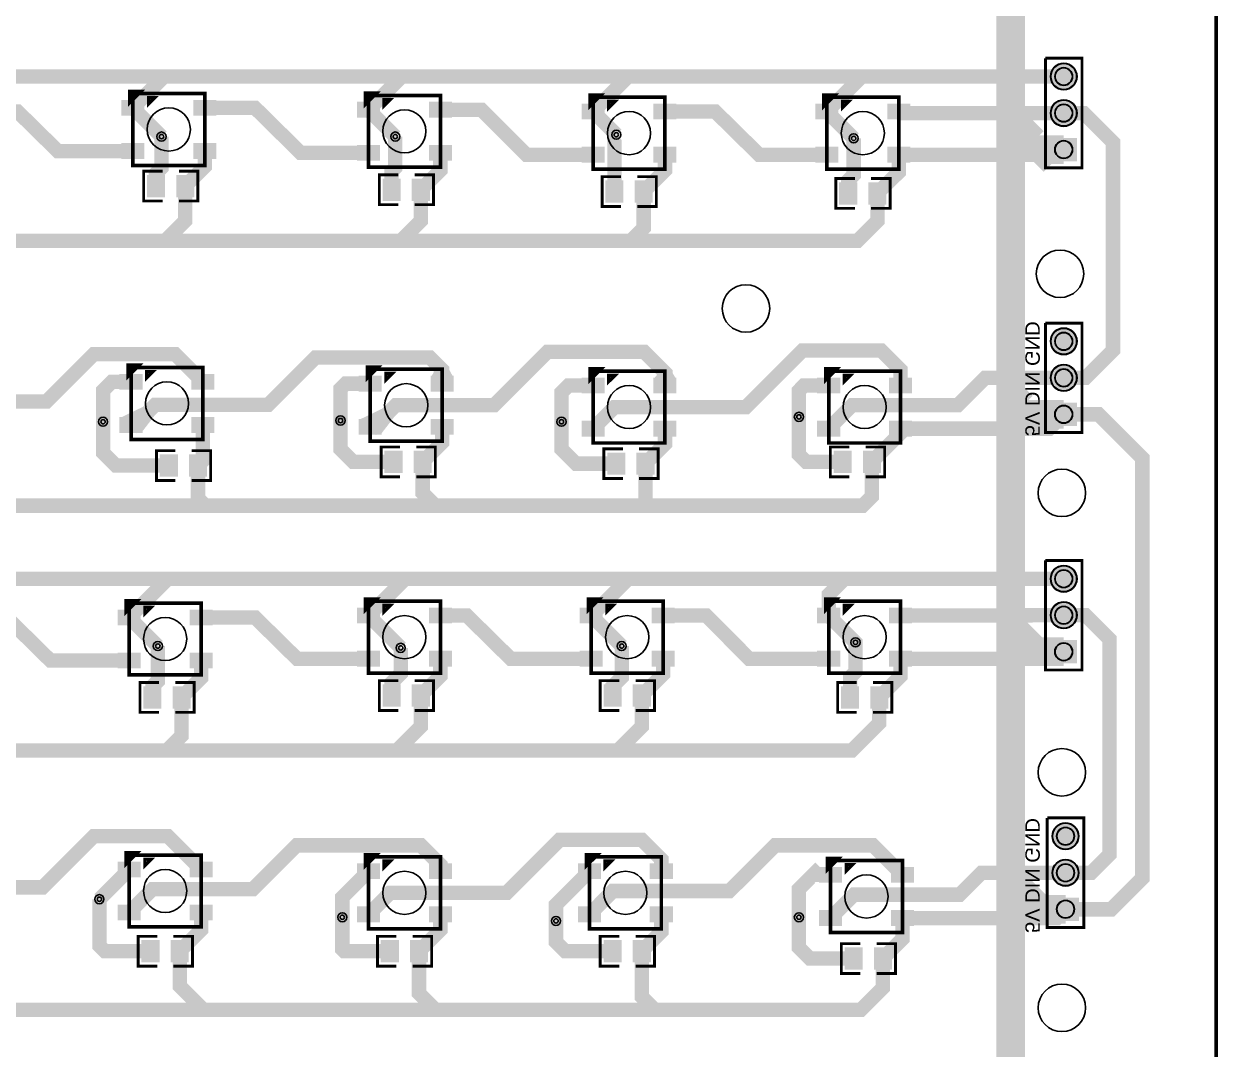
# Model space of a CAD drawing. Extents: x -5 to 8273, y -8273 to 5.
# Drawn here: x 5003 to 8273, y -6283 to -3476 of the extents above; entities that cross this region are included whole.
import ezdxf

# ---------------------------------------------------------------- set-up
doc = ezdxf.new("R2010")
doc.units = 9
for name, color, linetype, true_color in [('BoardOutLine', 7, 'Continuous', 0xff00ff), ('BottomLayer', 7, 'Continuous', 0x0000ff), ('BottomSilkLayer', 7, 'Continuous', 0x66cc33), ('BottomSolderMaskLayer', 7, 'Continuous', 0xaa00ff), ('Hole', 7, 'Continuous', 0x222222), ('Multi-Layer', 7, 'Continuous', 0xc0c0c0), ('TopLayer', 7, 'Continuous', 0xff0000), ('TopPasteMaskLayer', 7, 'Continuous', 0x808080), ('TopSilkLayer', 7, 'Continuous', 0xffcc00), ('TopSolderMaskLayer', 7, 'Continuous', 0x800080)]:
    doc.layers.add(name, color=color, linetype=linetype, true_color=true_color)
doc.styles.get("Standard").update_dxf_attribs({"font": 'arial.ttf'})

msp = doc.modelspace()

# ---------------------------------------------------------------- hatches: boundary and pattern name
at = {"layer": 'BottomSolderMaskLayer'}
for points in [[(7813.6, -3620, 1), (7886.4, -3620, 1)], [(7813.6, -3720, 1), (7886.4, -3720, 1)], [(7813.4, -3851.9), (7813.4, -3788.1), (7886.6, -3788.1), (7886.6, -3851.9)], [(7813.6, -4345, 1), (7886.4, -4345, 1)], [(7813.6, -4445, 1), (7886.4, -4445, 1)], [(7813.4, -4576.9), (7813.4, -4513.1), (7886.6, -4513.1), (7886.6, -4576.9)], [(7813.6, -4995, 1), (7886.4, -4995, 1)], [(7813.6, -5095, 1), (7886.4, -5095, 1)], [(7813.4, -5226.9), (7813.4, -5163.1), (7886.6, -5163.1), (7886.6, -5226.9)], [(7818.6, -5700, 1), (7891.4, -5700, 1)], [(7818.6, -5800, 1), (7891.4, -5800, 1)], [(7818.4, -5931.9), (7818.4, -5868.1), (7891.6, -5868.1), (7891.6, -5931.9)]]:
    msp.add_hatch(color=256, dxfattribs=at).paths.add_polyline_path(points)
at = {"layer": 'Multi-Layer'}
for points in [[(7814.6, -3620, 1), (7885.4, -3620, 1)], [(7814.6, -3720, 1), (7885.4, -3720, 1)], [(7814.6, -3851), (7814.6, -3789), (7885.4, -3789), (7885.4, -3851)], [(7814.6, -4345, 1), (7885.4, -4345, 1)], [(7814.6, -4445, 1), (7885.4, -4445, 1)], [(7814.6, -4576), (7814.6, -4514), (7885.4, -4514), (7885.4, -4576)], [(7814.6, -4995, 1), (7885.4, -4995, 1)], [(7814.6, -5095, 1), (7885.4, -5095, 1)], [(7814.6, -5226), (7814.6, -5164), (7885.4, -5164), (7885.4, -5226)], [(7819.6, -5700, 1), (7890.4, -5700, 1)], [(7819.6, -5800, 1), (7890.4, -5800, 1)], [(7819.6, -5931), (7819.6, -5869), (7890.4, -5869), (7890.4, -5931)]]:
    msp.add_hatch(color=256, dxfattribs=at).paths.add_polyline_path(points)
at = {"layer": 'TopLayer'}
for points in [[(5331.1, -3725.6), (5272, -3725.6), (5272, -3686.3), (5331.1, -3686.3)], [(5527.9, -3725.6), (5468.9, -3725.6), (5468.9, -3686.3), (5527.9, -3686.3)], [(5976.1, -3730.6), (5917, -3730.6), (5917, -3691.3), (5976.1, -3691.3)], [(6172.9, -3730.6), (6113.9, -3730.6), (6113.9, -3691.3), (6172.9, -3691.3)], [(6591.1, -3735.6), (6532, -3735.6), (6532, -3696.3), (6591.1, -3696.3)], [(6787.9, -3735.6), (6728.9, -3735.6), (6728.9, -3696.3), (6787.9, -3696.3)], [(7231.1, -3735.6), (7172, -3735.6), (7172, -3696.3), (7231.1, -3696.3)], [(7427.9, -3735.6), (7368.9, -3735.6), (7368.9, -3696.3), (7427.9, -3696.3)], [(5331.1, -3843.7), (5272, -3843.7), (5272, -3804.4), (5331.1, -3804.4)], [(5527.9, -3843.7), (5468.9, -3843.7), (5468.9, -3804.4), (5527.9, -3804.4)], [(5976.1, -3848.7), (5917, -3848.7), (5917, -3809.4), (5976.1, -3809.4)], [(6172.9, -3848.7), (6113.9, -3848.7), (6113.9, -3809.4), (6172.9, -3809.4)], [(6591.1, -3853.7), (6532, -3853.7), (6532, -3814.4), (6591.1, -3814.4)], [(6787.9, -3853.7), (6728.9, -3853.7), (6728.9, -3814.4), (6787.9, -3814.4)], [(7231.1, -3853.7), (7172, -3853.7), (7172, -3814.4), (7231.1, -3814.4)], [(7427.9, -3853.7), (7368.9, -3853.7), (7368.9, -3814.4), (7427.9, -3814.4)], [(5387.8, -3948.5), (5342.2, -3948.5), (5342.2, -3891.5), (5387.8, -3891.5)], [(5467.8, -3948.5), (5422.2, -3948.5), (5422.2, -3891.5), (5467.8, -3891.5)], [(6032.8, -3958.5), (5987.2, -3958.5), (5987.2, -3901.5), (6032.8, -3901.5)], [(6112.8, -3958.5), (6067.2, -3958.5), (6067.2, -3901.5), (6112.8, -3901.5)], [(6642.8, -3963.5), (6597.2, -3963.5), (6597.2, -3906.5), (6642.8, -3906.5)], [(6722.8, -3963.5), (6677.2, -3963.5), (6677.2, -3906.5), (6722.8, -3906.5)], [(7282.8, -3968.5), (7237.2, -3968.5), (7237.2, -3911.5), (7282.8, -3911.5)], [(7362.8, -3968.5), (7317.2, -3968.5), (7317.2, -3911.5), (7362.8, -3911.5)], [(5326.1, -4475.6), (5267, -4475.6), (5267, -4436.3), (5326.1, -4436.3)], [(5522.9, -4475.6), (5463.9, -4475.6), (5463.9, -4436.3), (5522.9, -4436.3)], [(5981.1, -4480.6), (5922, -4480.6), (5922, -4441.3), (5981.1, -4441.3)], [(6118.9, -4441.3), (6177.9, -4441.3), (6168.1, -4423.4), (6128.7, -4423.4)], [(6177.9, -4480.6), (6118.9, -4480.6), (6118.9, -4441.3), (6177.9, -4441.3)], [(6591.1, -4485.6), (6532, -4485.6), (6532, -4446.3), (6591.1, -4446.3)], [(6728.9, -4446.3), (6787.9, -4446.3), (6779.7, -4432.5), (6740.3, -4432.5)], [(6787.9, -4485.6), (6728.9, -4485.6), (6728.9, -4446.3), (6787.9, -4446.3)], [(7236.1, -4485.6), (7177, -4485.6), (7177, -4446.3), (7236.1, -4446.3)], [(7432.9, -4485.6), (7373.9, -4485.6), (7373.9, -4446.3), (7432.9, -4446.3)], [(5267, -4554.4), (5326.1, -4593.7), (5362.3, -4546.8), (5328.8, -4524.6)], [(5922, -4559.4), (5981.1, -4598.7), (6017.3, -4551.8), (5983.8, -4529.6)], [(5326.1, -4593.7), (5267, -4593.7), (5267, -4554.4), (5326.1, -4554.4)], [(5522.9, -4593.7), (5463.9, -4593.7), (5463.9, -4554.4), (5522.9, -4554.4)], [(5981.1, -4598.7), (5922, -4598.7), (5922, -4559.4), (5981.1, -4559.4)], [(6177.9, -4598.7), (6118.9, -4598.7), (6118.9, -4559.4), (6177.9, -4559.4)], [(6591.1, -4603.7), (6532, -4603.7), (6532, -4564.4), (6591.1, -4564.4)], [(6787.9, -4603.7), (6728.9, -4603.7), (6728.9, -4564.4), (6787.9, -4564.4)], [(7236.1, -4603.7), (7177, -4603.7), (7177, -4564.4), (7236.1, -4564.4)], [(7432.9, -4603.7), (7373.9, -4603.7), (7373.9, -4564.4), (7432.9, -4564.4)], [(5422.8, -4713.5), (5377.2, -4713.5), (5377.2, -4656.5), (5422.8, -4656.5)], [(5502.8, -4713.5), (5457.2, -4713.5), (5457.2, -4656.5), (5502.8, -4656.5)], [(6037.8, -4703.5), (5992.2, -4703.5), (5992.2, -4646.5), (6037.8, -4646.5)], [(6117.8, -4703.5), (6072.2, -4703.5), (6072.2, -4646.5), (6117.8, -4646.5)], [(6647.8, -4708.5), (6602.2, -4708.5), (6602.2, -4651.5), (6647.8, -4651.5)], [(6727.8, -4708.5), (6682.2, -4708.5), (6682.2, -4651.5), (6727.8, -4651.5)], [(7267.8, -4703.5), (7222.2, -4703.5), (7222.2, -4646.5), (7267.8, -4646.5)], [(7347.8, -4703.5), (7302.2, -4703.5), (7302.2, -4646.5), (7347.8, -4646.5)], [(5321.1, -5120.6), (5262, -5120.6), (5262, -5081.3), (5321.1, -5081.3)], [(5517.9, -5120.6), (5458.9, -5120.6), (5458.9, -5081.3), (5517.9, -5081.3)], [(5976.1, -5115.6), (5917, -5115.6), (5917, -5076.3), (5976.1, -5076.3)], [(6172.9, -5115.6), (6113.9, -5115.6), (6113.9, -5076.3), (6172.9, -5076.3)], [(6586.1, -5115.6), (6527, -5115.6), (6527, -5076.3), (6586.1, -5076.3)], [(6782.9, -5115.6), (6723.9, -5115.6), (6723.9, -5076.3), (6782.9, -5076.3)], [(7236.1, -5115.6), (7177, -5115.6), (7177, -5076.3), (7236.1, -5076.3)], [(7432.9, -5115.6), (7373.9, -5115.6), (7373.9, -5076.3), (7432.9, -5076.3)], [(5976.1, -5233.7), (5917, -5233.7), (5917, -5194.4), (5976.1, -5194.4)], [(6172.9, -5233.7), (6113.9, -5233.7), (6113.9, -5194.4), (6172.9, -5194.4)], [(6586.1, -5233.7), (6527, -5233.7), (6527, -5194.4), (6586.1, -5194.4)], [(6782.9, -5233.7), (6723.9, -5233.7), (6723.9, -5194.4), (6782.9, -5194.4)], [(7236.1, -5233.7), (7177, -5233.7), (7177, -5194.4), (7236.1, -5194.4)], [(7432.9, -5233.7), (7373.9, -5233.7), (7373.9, -5194.4), (7432.9, -5194.4)], [(5321.1, -5238.7), (5262, -5238.7), (5262, -5199.4), (5321.1, -5199.4)], [(5517.9, -5238.7), (5458.9, -5238.7), (5458.9, -5199.4), (5517.9, -5199.4)], [(5377.8, -5348.5), (5332.2, -5348.5), (5332.2, -5291.5), (5377.8, -5291.5)], [(5457.8, -5348.5), (5412.2, -5348.5), (5412.2, -5291.5), (5457.8, -5291.5)], [(6032.8, -5343.5), (5987.2, -5343.5), (5987.2, -5286.5), (6032.8, -5286.5)], [(6112.8, -5343.5), (6067.2, -5343.5), (6067.2, -5286.5), (6112.8, -5286.5)], [(6637.8, -5343.5), (6592.2, -5343.5), (6592.2, -5286.5), (6637.8, -5286.5)], [(6717.8, -5343.5), (6672.2, -5343.5), (6672.2, -5286.5), (6717.8, -5286.5)], [(7287.8, -5348.5), (7242.2, -5348.5), (7242.2, -5291.5), (7287.8, -5291.5)], [(7367.8, -5348.5), (7322.2, -5348.5), (7322.2, -5291.5), (7367.8, -5291.5)], [(5321.1, -5810.6), (5262, -5810.6), (5262, -5771.3), (5321.1, -5771.3)], [(5517.9, -5810.6), (5458.9, -5810.6), (5458.9, -5771.3), (5517.9, -5771.3)], [(5976.1, -5815.6), (5917, -5815.6), (5917, -5776.3), (5976.1, -5776.3)], [(6172.9, -5815.6), (6113.9, -5815.6), (6113.9, -5776.3), (6172.9, -5776.3)], [(6581.1, -5815.6), (6522, -5815.6), (6522, -5776.3), (6581.1, -5776.3)], [(6777.9, -5815.6), (6718.9, -5815.6), (6718.9, -5776.3), (6777.9, -5776.3)], [(7241.1, -5825.6), (7182, -5825.6), (7182, -5786.3), (7241.1, -5786.3)], [(7437.9, -5825.6), (7378.9, -5825.6), (7378.9, -5786.3), (7437.9, -5786.3)], [(5321.1, -5928.7), (5262, -5928.7), (5262, -5889.4), (5321.1, -5889.4)], [(5517.9, -5928.7), (5458.9, -5928.7), (5458.9, -5889.4), (5517.9, -5889.4)], [(5976.1, -5933.7), (5917, -5933.7), (5917, -5894.4), (5976.1, -5894.4)], [(6172.9, -5933.7), (6113.9, -5933.7), (6113.9, -5894.4), (6172.9, -5894.4)], [(6581.1, -5933.7), (6522, -5933.7), (6522, -5894.4), (6581.1, -5894.4)], [(6777.9, -5933.7), (6718.9, -5933.7), (6718.9, -5894.4), (6777.9, -5894.4)], [(7241.1, -5943.7), (7182, -5943.7), (7182, -5904.4), (7241.1, -5904.4)], [(7437.9, -5943.7), (7378.9, -5943.7), (7378.9, -5904.4), (7437.9, -5904.4)], [(5372.8, -6043.5), (5327.2, -6043.5), (5327.2, -5986.5), (5372.8, -5986.5)], [(5452.8, -6043.5), (5407.2, -6043.5), (5407.2, -5986.5), (5452.8, -5986.5)], [(6027.8, -6043.5), (5982.2, -6043.5), (5982.2, -5986.5), (6027.8, -5986.5)], [(6107.8, -6043.5), (6062.2, -6043.5), (6062.2, -5986.5), (6107.8, -5986.5)], [(6637.8, -6043.5), (6592.2, -6043.5), (6592.2, -5986.5), (6637.8, -5986.5)], [(6717.8, -6043.5), (6672.2, -6043.5), (6672.2, -5986.5), (6717.8, -5986.5)], [(7297.8, -6063.5), (7252.2, -6063.5), (7252.2, -6006.5), (7297.8, -6006.5)], [(7377.8, -6063.5), (7332.2, -6063.5), (7332.2, -6006.5), (7377.8, -6006.5)]]:
    msp.add_hatch(color=256, dxfattribs=at).paths.add_polyline_path(points)
at = {"layer": 'TopPasteMaskLayer'}
for points in [[(5331.1, -3725.6), (5272, -3725.6), (5272, -3686.3), (5331.1, -3686.3)], [(5527.9, -3725.6), (5468.9, -3725.6), (5468.9, -3686.3), (5527.9, -3686.3)], [(5976.1, -3730.6), (5917, -3730.6), (5917, -3691.3), (5976.1, -3691.3)], [(6172.9, -3730.6), (6113.9, -3730.6), (6113.9, -3691.3), (6172.9, -3691.3)], [(6591.1, -3735.6), (6532, -3735.6), (6532, -3696.3), (6591.1, -3696.3)], [(6787.9, -3735.6), (6728.9, -3735.6), (6728.9, -3696.3), (6787.9, -3696.3)], [(7231.1, -3735.6), (7172, -3735.6), (7172, -3696.3), (7231.1, -3696.3)], [(7427.9, -3735.6), (7368.9, -3735.6), (7368.9, -3696.3), (7427.9, -3696.3)], [(5331.1, -3843.7), (5272, -3843.7), (5272, -3804.4), (5331.1, -3804.4)], [(5527.9, -3843.7), (5468.9, -3843.7), (5468.9, -3804.4), (5527.9, -3804.4)], [(5976.1, -3848.7), (5917, -3848.7), (5917, -3809.4), (5976.1, -3809.4)], [(6172.9, -3848.7), (6113.9, -3848.7), (6113.9, -3809.4), (6172.9, -3809.4)], [(6591.1, -3853.7), (6532, -3853.7), (6532, -3814.4), (6591.1, -3814.4)], [(6787.9, -3853.7), (6728.9, -3853.7), (6728.9, -3814.4), (6787.9, -3814.4)], [(7231.1, -3853.7), (7172, -3853.7), (7172, -3814.4), (7231.1, -3814.4)], [(7427.9, -3853.7), (7368.9, -3853.7), (7368.9, -3814.4), (7427.9, -3814.4)], [(5387.8, -3948.5), (5342.2, -3948.5), (5342.2, -3891.5), (5387.8, -3891.5)], [(5467.8, -3948.5), (5422.2, -3948.5), (5422.2, -3891.5), (5467.8, -3891.5)], [(6032.8, -3958.5), (5987.2, -3958.5), (5987.2, -3901.5), (6032.8, -3901.5)], [(6112.8, -3958.5), (6067.2, -3958.5), (6067.2, -3901.5), (6112.8, -3901.5)], [(6642.8, -3963.5), (6597.2, -3963.5), (6597.2, -3906.5), (6642.8, -3906.5)], [(6722.8, -3963.5), (6677.2, -3963.5), (6677.2, -3906.5), (6722.8, -3906.5)], [(7282.8, -3968.5), (7237.2, -3968.5), (7237.2, -3911.5), (7282.8, -3911.5)], [(7362.8, -3968.5), (7317.2, -3968.5), (7317.2, -3911.5), (7362.8, -3911.5)], [(5326.1, -4475.6), (5267, -4475.6), (5267, -4436.3), (5326.1, -4436.3)], [(5522.9, -4475.6), (5463.9, -4475.6), (5463.9, -4436.3), (5522.9, -4436.3)], [(5981.1, -4480.6), (5922, -4480.6), (5922, -4441.3), (5981.1, -4441.3)], [(6177.9, -4480.6), (6118.9, -4480.6), (6118.9, -4441.3), (6177.9, -4441.3)], [(6591.1, -4485.6), (6532, -4485.6), (6532, -4446.3), (6591.1, -4446.3)], [(6787.9, -4485.6), (6728.9, -4485.6), (6728.9, -4446.3), (6787.9, -4446.3)], [(7236.1, -4485.6), (7177, -4485.6), (7177, -4446.3), (7236.1, -4446.3)], [(7432.9, -4485.6), (7373.9, -4485.6), (7373.9, -4446.3), (7432.9, -4446.3)], [(5326.1, -4593.7), (5267, -4593.7), (5267, -4554.4), (5326.1, -4554.4)], [(5522.9, -4593.7), (5463.9, -4593.7), (5463.9, -4554.4), (5522.9, -4554.4)], [(5981.1, -4598.7), (5922, -4598.7), (5922, -4559.4), (5981.1, -4559.4)], [(6177.9, -4598.7), (6118.9, -4598.7), (6118.9, -4559.4), (6177.9, -4559.4)], [(6591.1, -4603.7), (6532, -4603.7), (6532, -4564.4), (6591.1, -4564.4)], [(6787.9, -4603.7), (6728.9, -4603.7), (6728.9, -4564.4), (6787.9, -4564.4)], [(7236.1, -4603.7), (7177, -4603.7), (7177, -4564.4), (7236.1, -4564.4)], [(7432.9, -4603.7), (7373.9, -4603.7), (7373.9, -4564.4), (7432.9, -4564.4)], [(5422.8, -4713.5), (5377.2, -4713.5), (5377.2, -4656.5), (5422.8, -4656.5)], [(5502.8, -4713.5), (5457.2, -4713.5), (5457.2, -4656.5), (5502.8, -4656.5)], [(6037.8, -4703.5), (5992.2, -4703.5), (5992.2, -4646.5), (6037.8, -4646.5)], [(6117.8, -4703.5), (6072.2, -4703.5), (6072.2, -4646.5), (6117.8, -4646.5)], [(6647.8, -4708.5), (6602.2, -4708.5), (6602.2, -4651.5), (6647.8, -4651.5)], [(6727.8, -4708.5), (6682.2, -4708.5), (6682.2, -4651.5), (6727.8, -4651.5)], [(7267.8, -4703.5), (7222.2, -4703.5), (7222.2, -4646.5), (7267.8, -4646.5)], [(7347.8, -4703.5), (7302.2, -4703.5), (7302.2, -4646.5), (7347.8, -4646.5)], [(5321.1, -5120.6), (5262, -5120.6), (5262, -5081.3), (5321.1, -5081.3)], [(5517.9, -5120.6), (5458.9, -5120.6), (5458.9, -5081.3), (5517.9, -5081.3)], [(5976.1, -5115.6), (5917, -5115.6), (5917, -5076.3), (5976.1, -5076.3)], [(6172.9, -5115.6), (6113.9, -5115.6), (6113.9, -5076.3), (6172.9, -5076.3)], [(6586.1, -5115.6), (6527, -5115.6), (6527, -5076.3), (6586.1, -5076.3)], [(6782.9, -5115.6), (6723.9, -5115.6), (6723.9, -5076.3), (6782.9, -5076.3)], [(7236.1, -5115.6), (7177, -5115.6), (7177, -5076.3), (7236.1, -5076.3)], [(7432.9, -5115.6), (7373.9, -5115.6), (7373.9, -5076.3), (7432.9, -5076.3)], [(5976.1, -5233.7), (5917, -5233.7), (5917, -5194.4), (5976.1, -5194.4)], [(6172.9, -5233.7), (6113.9, -5233.7), (6113.9, -5194.4), (6172.9, -5194.4)], [(6586.1, -5233.7), (6527, -5233.7), (6527, -5194.4), (6586.1, -5194.4)], [(6782.9, -5233.7), (6723.9, -5233.7), (6723.9, -5194.4), (6782.9, -5194.4)], [(7236.1, -5233.7), (7177, -5233.7), (7177, -5194.4), (7236.1, -5194.4)], [(7432.9, -5233.7), (7373.9, -5233.7), (7373.9, -5194.4), (7432.9, -5194.4)], [(5321.1, -5238.7), (5262, -5238.7), (5262, -5199.4), (5321.1, -5199.4)], [(5517.9, -5238.7), (5458.9, -5238.7), (5458.9, -5199.4), (5517.9, -5199.4)], [(5377.8, -5348.5), (5332.2, -5348.5), (5332.2, -5291.5), (5377.8, -5291.5)], [(5457.8, -5348.5), (5412.2, -5348.5), (5412.2, -5291.5), (5457.8, -5291.5)], [(6032.8, -5343.5), (5987.2, -5343.5), (5987.2, -5286.5), (6032.8, -5286.5)], [(6112.8, -5343.5), (6067.2, -5343.5), (6067.2, -5286.5), (6112.8, -5286.5)], [(6637.8, -5343.5), (6592.2, -5343.5), (6592.2, -5286.5), (6637.8, -5286.5)], [(6717.8, -5343.5), (6672.2, -5343.5), (6672.2, -5286.5), (6717.8, -5286.5)], [(7287.8, -5348.5), (7242.2, -5348.5), (7242.2, -5291.5), (7287.8, -5291.5)], [(7367.8, -5348.5), (7322.2, -5348.5), (7322.2, -5291.5), (7367.8, -5291.5)], [(5321.1, -5810.6), (5262, -5810.6), (5262, -5771.3), (5321.1, -5771.3)], [(5517.9, -5810.6), (5458.9, -5810.6), (5458.9, -5771.3), (5517.9, -5771.3)], [(5976.1, -5815.6), (5917, -5815.6), (5917, -5776.3), (5976.1, -5776.3)], [(6172.9, -5815.6), (6113.9, -5815.6), (6113.9, -5776.3), (6172.9, -5776.3)], [(6581.1, -5815.6), (6522, -5815.6), (6522, -5776.3), (6581.1, -5776.3)], [(6777.9, -5815.6), (6718.9, -5815.6), (6718.9, -5776.3), (6777.9, -5776.3)], [(7241.1, -5825.6), (7182, -5825.6), (7182, -5786.3), (7241.1, -5786.3)], [(7437.9, -5825.6), (7378.9, -5825.6), (7378.9, -5786.3), (7437.9, -5786.3)], [(5321.1, -5928.7), (5262, -5928.7), (5262, -5889.4), (5321.1, -5889.4)], [(5517.9, -5928.7), (5458.9, -5928.7), (5458.9, -5889.4), (5517.9, -5889.4)], [(5976.1, -5933.7), (5917, -5933.7), (5917, -5894.4), (5976.1, -5894.4)], [(6172.9, -5933.7), (6113.9, -5933.7), (6113.9, -5894.4), (6172.9, -5894.4)], [(6581.1, -5933.7), (6522, -5933.7), (6522, -5894.4), (6581.1, -5894.4)], [(6777.9, -5933.7), (6718.9, -5933.7), (6718.9, -5894.4), (6777.9, -5894.4)], [(7241.1, -5943.7), (7182, -5943.7), (7182, -5904.4), (7241.1, -5904.4)], [(7437.9, -5943.7), (7378.9, -5943.7), (7378.9, -5904.4), (7437.9, -5904.4)], [(5372.8, -6043.5), (5327.2, -6043.5), (5327.2, -5986.5), (5372.8, -5986.5)], [(5452.8, -6043.5), (5407.2, -6043.5), (5407.2, -5986.5), (5452.8, -5986.5)], [(6027.8, -6043.5), (5982.2, -6043.5), (5982.2, -5986.5), (6027.8, -5986.5)], [(6107.8, -6043.5), (6062.2, -6043.5), (6062.2, -5986.5), (6107.8, -5986.5)], [(6637.8, -6043.5), (6592.2, -6043.5), (6592.2, -5986.5), (6637.8, -5986.5)], [(6717.8, -6043.5), (6672.2, -6043.5), (6672.2, -5986.5), (6717.8, -5986.5)], [(7297.8, -6063.5), (7252.2, -6063.5), (7252.2, -6006.5), (7297.8, -6006.5)], [(7377.8, -6063.5), (7332.2, -6063.5), (7332.2, -6006.5), (7377.8, -6006.5)]]:
    msp.add_hatch(color=256, dxfattribs=at).paths.add_polyline_path(points)
at = {"layer": 'TopSolderMaskLayer'}
for points in [[(7813.6, -3620, 1), (7886.4, -3620, 1)], [(5333.1, -3727.6), (5270, -3727.6), (5270, -3684.3), (5333.1, -3684.3)], [(5529.9, -3727.6), (5466.9, -3727.6), (5466.9, -3684.3), (5529.9, -3684.3)], [(5978.1, -3732.6), (5915, -3732.6), (5915, -3689.3), (5978.1, -3689.3)], [(6174.9, -3732.6), (6111.9, -3732.6), (6111.9, -3689.3), (6174.9, -3689.3)], [(6593.1, -3737.6), (6530, -3737.6), (6530, -3694.3), (6593.1, -3694.3)], [(6789.9, -3737.6), (6726.9, -3737.6), (6726.9, -3694.3), (6789.9, -3694.3)], [(7233.1, -3737.6), (7170, -3737.6), (7170, -3694.3), (7233.1, -3694.3)], [(7429.9, -3737.6), (7366.9, -3737.6), (7366.9, -3694.3), (7429.9, -3694.3)], [(7813.6, -3720, 1), (7886.4, -3720, 1)], [(7813.4, -3851.9), (7813.4, -3788.1), (7886.6, -3788.1), (7886.6, -3851.9)], [(5333.1, -3845.7), (5270, -3845.7), (5270, -3802.4), (5333.1, -3802.4)], [(5529.9, -3845.7), (5466.9, -3845.7), (5466.9, -3802.4), (5529.9, -3802.4)], [(5978.1, -3850.7), (5915, -3850.7), (5915, -3807.4), (5978.1, -3807.4)], [(6174.9, -3850.7), (6111.9, -3850.7), (6111.9, -3807.4), (6174.9, -3807.4)], [(6593.1, -3855.7), (6530, -3855.7), (6530, -3812.4), (6593.1, -3812.4)], [(6789.9, -3855.7), (6726.9, -3855.7), (6726.9, -3812.4), (6789.9, -3812.4)], [(7233.1, -3855.7), (7170, -3855.7), (7170, -3812.4), (7233.1, -3812.4)], [(7429.9, -3855.7), (7366.9, -3855.7), (7366.9, -3812.4), (7429.9, -3812.4)], [(5389.8, -3950.5), (5340.2, -3950.5), (5340.2, -3889.5), (5389.8, -3889.5)], [(5469.8, -3950.5), (5420.2, -3950.5), (5420.2, -3889.5), (5469.8, -3889.5)], [(6034.8, -3960.5), (5985.2, -3960.5), (5985.2, -3899.5), (6034.8, -3899.5)], [(6114.8, -3960.5), (6065.2, -3960.5), (6065.2, -3899.5), (6114.8, -3899.5)], [(6644.8, -3965.5), (6595.2, -3965.5), (6595.2, -3904.5), (6644.8, -3904.5)], [(6724.8, -3965.5), (6675.2, -3965.5), (6675.2, -3904.5), (6724.8, -3904.5)], [(7284.8, -3970.5), (7235.2, -3970.5), (7235.2, -3909.5), (7284.8, -3909.5)], [(7364.8, -3970.5), (7315.2, -3970.5), (7315.2, -3909.5), (7364.8, -3909.5)], [(7813.6, -4345, 1), (7886.4, -4345, 1)], [(7813.6, -4445, 1), (7886.4, -4445, 1)], [(5328.1, -4477.6), (5265, -4477.6), (5265, -4434.3), (5328.1, -4434.3)], [(5524.9, -4477.6), (5461.9, -4477.6), (5461.9, -4434.3), (5524.9, -4434.3)], [(5983.1, -4482.6), (5920, -4482.6), (5920, -4439.3), (5983.1, -4439.3)], [(6179.9, -4482.6), (6116.9, -4482.6), (6116.9, -4439.3), (6179.9, -4439.3)], [(6593.1, -4487.6), (6530, -4487.6), (6530, -4444.3), (6593.1, -4444.3)], [(6789.9, -4487.6), (6726.9, -4487.6), (6726.9, -4444.3), (6789.9, -4444.3)], [(7238.1, -4487.6), (7175, -4487.6), (7175, -4444.3), (7238.1, -4444.3)], [(7434.9, -4487.6), (7371.9, -4487.6), (7371.9, -4444.3), (7434.9, -4444.3)], [(7813.4, -4576.9), (7813.4, -4513.1), (7886.6, -4513.1), (7886.6, -4576.9)], [(5328.1, -4595.7), (5265, -4595.7), (5265, -4552.4), (5328.1, -4552.4)], [(5524.9, -4595.7), (5461.9, -4595.7), (5461.9, -4552.4), (5524.9, -4552.4)], [(5983.1, -4600.7), (5920, -4600.7), (5920, -4557.4), (5983.1, -4557.4)], [(6179.9, -4600.7), (6116.9, -4600.7), (6116.9, -4557.4), (6179.9, -4557.4)], [(6593.1, -4605.7), (6530, -4605.7), (6530, -4562.4), (6593.1, -4562.4)], [(6789.9, -4605.7), (6726.9, -4605.7), (6726.9, -4562.4), (6789.9, -4562.4)], [(7238.1, -4605.7), (7175, -4605.7), (7175, -4562.4), (7238.1, -4562.4)], [(7434.9, -4605.7), (7371.9, -4605.7), (7371.9, -4562.4), (7434.9, -4562.4)], [(5424.8, -4715.5), (5375.2, -4715.5), (5375.2, -4654.5), (5424.8, -4654.5)], [(5504.8, -4715.5), (5455.2, -4715.5), (5455.2, -4654.5), (5504.8, -4654.5)], [(6039.8, -4705.5), (5990.2, -4705.5), (5990.2, -4644.5), (6039.8, -4644.5)], [(6119.8, -4705.5), (6070.2, -4705.5), (6070.2, -4644.5), (6119.8, -4644.5)], [(6649.8, -4710.5), (6600.2, -4710.5), (6600.2, -4649.5), (6649.8, -4649.5)], [(6729.8, -4710.5), (6680.2, -4710.5), (6680.2, -4649.5), (6729.8, -4649.5)], [(7269.8, -4705.5), (7220.2, -4705.5), (7220.2, -4644.5), (7269.8, -4644.5)], [(7349.8, -4705.5), (7300.2, -4705.5), (7300.2, -4644.5), (7349.8, -4644.5)], [(7813.6, -4995, 1), (7886.4, -4995, 1)], [(7813.6, -5095, 1), (7886.4, -5095, 1)], [(5323.1, -5122.6), (5260, -5122.6), (5260, -5079.3), (5323.1, -5079.3)], [(5519.9, -5122.6), (5456.9, -5122.6), (5456.9, -5079.3), (5519.9, -5079.3)], [(5978.1, -5117.6), (5915, -5117.6), (5915, -5074.3), (5978.1, -5074.3)], [(6174.9, -5117.6), (6111.9, -5117.6), (6111.9, -5074.3), (6174.9, -5074.3)], [(6588.1, -5117.6), (6525, -5117.6), (6525, -5074.3), (6588.1, -5074.3)], [(6784.9, -5117.6), (6721.9, -5117.6), (6721.9, -5074.3), (6784.9, -5074.3)], [(7238.1, -5117.6), (7175, -5117.6), (7175, -5074.3), (7238.1, -5074.3)], [(7434.9, -5117.6), (7371.9, -5117.6), (7371.9, -5074.3), (7434.9, -5074.3)], [(7813.4, -5226.9), (7813.4, -5163.1), (7886.6, -5163.1), (7886.6, -5226.9)], [(5323.1, -5240.7), (5260, -5240.7), (5260, -5197.4), (5323.1, -5197.4)], [(5519.9, -5240.7), (5456.9, -5240.7), (5456.9, -5197.4), (5519.9, -5197.4)], [(5978.1, -5235.7), (5915, -5235.7), (5915, -5192.4), (5978.1, -5192.4)], [(6174.9, -5235.7), (6111.9, -5235.7), (6111.9, -5192.4), (6174.9, -5192.4)], [(6588.1, -5235.7), (6525, -5235.7), (6525, -5192.4), (6588.1, -5192.4)], [(6784.9, -5235.7), (6721.9, -5235.7), (6721.9, -5192.4), (6784.9, -5192.4)], [(7238.1, -5235.7), (7175, -5235.7), (7175, -5192.4), (7238.1, -5192.4)], [(7434.9, -5235.7), (7371.9, -5235.7), (7371.9, -5192.4), (7434.9, -5192.4)], [(5379.8, -5350.5), (5330.2, -5350.5), (5330.2, -5289.5), (5379.8, -5289.5)], [(5459.8, -5350.5), (5410.2, -5350.5), (5410.2, -5289.5), (5459.8, -5289.5)], [(6034.8, -5345.5), (5985.2, -5345.5), (5985.2, -5284.5), (6034.8, -5284.5)], [(6114.8, -5345.5), (6065.2, -5345.5), (6065.2, -5284.5), (6114.8, -5284.5)], [(6639.8, -5345.5), (6590.2, -5345.5), (6590.2, -5284.5), (6639.8, -5284.5)], [(6719.8, -5345.5), (6670.2, -5345.5), (6670.2, -5284.5), (6719.8, -5284.5)], [(7289.8, -5350.5), (7240.2, -5350.5), (7240.2, -5289.5), (7289.8, -5289.5)], [(7369.8, -5350.5), (7320.2, -5350.5), (7320.2, -5289.5), (7369.8, -5289.5)], [(7818.6, -5700, 1), (7891.4, -5700, 1)], [(5323.1, -5812.6), (5260, -5812.6), (5260, -5769.3), (5323.1, -5769.3)], [(5519.9, -5812.6), (5456.9, -5812.6), (5456.9, -5769.3), (5519.9, -5769.3)], [(5978.1, -5817.6), (5915, -5817.6), (5915, -5774.3), (5978.1, -5774.3)], [(6174.9, -5817.6), (6111.9, -5817.6), (6111.9, -5774.3), (6174.9, -5774.3)], [(6583.1, -5817.6), (6520, -5817.6), (6520, -5774.3), (6583.1, -5774.3)], [(6779.9, -5817.6), (6716.9, -5817.6), (6716.9, -5774.3), (6779.9, -5774.3)], [(7243.1, -5827.6), (7180, -5827.6), (7180, -5784.3), (7243.1, -5784.3)], [(7439.9, -5827.6), (7376.9, -5827.6), (7376.9, -5784.3), (7439.9, -5784.3)], [(7818.6, -5800, 1), (7891.4, -5800, 1)], [(7818.4, -5931.9), (7818.4, -5868.1), (7891.6, -5868.1), (7891.6, -5931.9)], [(5323.1, -5930.7), (5260, -5930.7), (5260, -5887.4), (5323.1, -5887.4)], [(5519.9, -5930.7), (5456.9, -5930.7), (5456.9, -5887.4), (5519.9, -5887.4)], [(5978.1, -5935.7), (5915, -5935.7), (5915, -5892.4), (5978.1, -5892.4)], [(6174.9, -5935.7), (6111.9, -5935.7), (6111.9, -5892.4), (6174.9, -5892.4)], [(6583.1, -5935.7), (6520, -5935.7), (6520, -5892.4), (6583.1, -5892.4)], [(6779.9, -5935.7), (6716.9, -5935.7), (6716.9, -5892.4), (6779.9, -5892.4)], [(7243.1, -5945.7), (7180, -5945.7), (7180, -5902.4), (7243.1, -5902.4)], [(7439.9, -5945.7), (7376.9, -5945.7), (7376.9, -5902.4), (7439.9, -5902.4)], [(5374.8, -6045.5), (5325.2, -6045.5), (5325.2, -5984.5), (5374.8, -5984.5)], [(5454.8, -6045.5), (5405.2, -6045.5), (5405.2, -5984.5), (5454.8, -5984.5)], [(6029.8, -6045.5), (5980.2, -6045.5), (5980.2, -5984.5), (6029.8, -5984.5)], [(6109.8, -6045.5), (6060.2, -6045.5), (6060.2, -5984.5), (6109.8, -5984.5)], [(6639.8, -6045.5), (6590.2, -6045.5), (6590.2, -5984.5), (6639.8, -5984.5)], [(6719.8, -6045.5), (6670.2, -6045.5), (6670.2, -5984.5), (6719.8, -5984.5)], [(7299.8, -6065.5), (7250.2, -6065.5), (7250.2, -6004.5), (7299.8, -6004.5)], [(7379.8, -6065.5), (7330.2, -6065.5), (7330.2, -6004.5), (7379.8, -6004.5)]]:
    msp.add_hatch(color=256, dxfattribs=at).paths.add_polyline_path(points)

# ---------------------------------------------------------------- linework, layer by layer
at = {"layer": 'BoardOutLine', "const_width": 10}
msp.add_lwpolyline([(0, 0), (8267.7, 0), (8267.7, -8267.7), (0, -8267.7), (0, 0)], close=True, dxfattribs=at)
at = {"layer": 'BottomLayer', "const_width": 78.7}
for points in [[(7705, -3025), (7705, -3735), (7795, -3825), (7800, -3820), (7850, -3820)], [(7705, -3735), (7705, -4490), (7765, -4550), (7770, -4545), (7850, -4545)], [(7705, -4490), (7705, -5125), (7775, -5195), (7850, -5195)], [(7705, -5125), (7705, -5820), (7785, -5900), (7855, -5900)], [(7705, -5820), (7705, -6520), (7795, -6610), (7855, -6610)]]:
    msp.add_lwpolyline(points, dxfattribs=at)
at = {"layer": 'BottomSolderMaskLayer'}
for centre, radius in [((7850, -3620), 36.4), ((7850, -3620), 24.3), ((7850, -3720), 36.4), ((7850, -3720), 24.3), ((7850, -3820), 24.4), ((7850, -4345), 36.4), ((7850, -4345), 24.3), ((7850, -4445), 36.4), ((7850, -4445), 24.3), ((7850, -4545), 24.4), ((7850, -4995), 36.4), ((7850, -4995), 24.3), ((7850, -5095), 36.4), ((7850, -5095), 24.3), ((7850, -5195), 24.4), ((7855, -5700), 36.4), ((7855, -5700), 24.3), ((7855, -5800), 36.4), ((7855, -5800), 24.3), ((7855, -5900), 24.4)]:
    msp.add_circle(centre, radius, dxfattribs=at)
at = {"layer": 'Hole'}
for centre in [(5380, -3784.4), (6020, -3784.4), (6625, -3779.4), (7275, -3789.4), (5220, -4565.2), (5870, -4561.9), (6475, -4565.2), (7125, -4551.9), (7280, -5169.4), (5370, -5179.4), (6035, -5184.4), (6640, -5179.4), (5210, -5872.5), (5875, -5921.9), (7125, -5921.9), (6460, -5931.9)]:
    msp.add_circle(centre, 6, dxfattribs=at)
at = {"layer": 'Multi-Layer'}
for centre, radius in [((7850, -3620), 35.4), ((7850, -3620), 23.6), ((7850, -3720), 35.4), ((7850, -3720), 23.6), ((5380, -3784.4), 12.5), ((6020, -3784.4), 12.5), ((6625, -3779.4), 12.5), ((7275, -3789.4), 12.5), ((7850, -3820), 23.6), ((7840, -4160), 65), ((6980, -4255), 65), ((7850, -4345), 35.4), ((7850, -4345), 23.6), ((7850, -4445), 35.4), ((7850, -4445), 23.6), ((7125, -4551.9), 12.5), ((7850, -4545), 23.6), ((5220, -4565.2), 12.5), ((5870, -4561.9), 12.5), ((6475, -4565.2), 12.5), ((7845, -4760), 65), ((7850, -4995), 35.4), ((7850, -4995), 23.6), ((7850, -5095), 35.4), ((7850, -5095), 23.6), ((7280, -5169.4), 12.5), ((5370, -5179.4), 12.5), ((6035, -5184.4), 12.5), ((6640, -5179.4), 12.5), ((7850, -5195), 23.6), ((7845, -5525), 65), ((7855, -5700), 35.4), ((7855, -5700), 23.6), ((7855, -5800), 35.4), ((7855, -5800), 23.6), ((5210, -5872.5), 12.5), ((7855, -5900), 23.6), ((5875, -5921.9), 12.5), ((7125, -5921.9), 12.5), ((6460, -5931.9), 12.5), ((7845, -6170), 65)]:
    msp.add_circle(centre, radius, dxfattribs=at)
at = {"layer": 'TopLayer'}
for points, const_width in [([(5387.5, -3620), (4747.5, -3620), (4651.6, -3715.9)], 39.4), ([(6037.5, -3620), (5387.5, -3620), (5301.6, -3705.9)], 39.4), ([(6657.5, -3620), (6037.5, -3620), (5946.6, -3710.9)], 39.4), ([(7297.5, -3620), (6657.5, -3620), (6561.6, -3715.9)], 39.4), ([(7850, -3620), (7297.5, -3620), (7201.6, -3715.9)], 39.4), ([(5380, -3784.4), (5380, -3784.4), (5301.6, -3705.9)], 39.4), ([(5498.4, -3705.9), (5636, -3705.9), (5761, -3829.1), (5946.6, -3829.1)], 39.4), ([(6020, -3784.4), (6020, -3784.4), (5946.6, -3710.9)], 39.4), ([(6143.4, -3710.9), (6256, -3710.9), (6379, -3834.1), (6561.6, -3834.1)], 39.4), ([(4848.4, -3715.9), (4986, -3715.9), (5096, -3824.1), (5301.6, -3824.1)], 39.4), ([(6625, -3779.4), (6625, -3779.4), (6561.6, -3715.9)], 39.4), ([(6758.4, -3715.9), (6896, -3715.9), (7016, -3834.1), (7201.6, -3834.1)], 39.4), ([(7275, -3789.4), (7275, -3789.4), (7201.6, -3715.9)], 39.4), ([(7398.4, -3715.9), (7402.5, -3720), (7850, -3720)], 39.4), ([(7850, -4445), (7910, -4445), (7985, -4370), (7985, -3800), (7905, -3720), (7850, -3720)], 39.4), ([(6620, -3935), (6620, -3784.4), (6625, -3779.4)], 39.4), ([(5365, -3920), (5365, -3885), (5380, -3870), (5380, -3784.4)], 39.4), ([(6010, -3930), (6010, -3880), (6020, -3870), (6020, -3784.4)], 39.4), ([(7260, -3940), (7260, -3905), (7275, -3890), (7275, -3789.4)], 39.4), ([(5445, -3920), (5498.4, -3866.6), (5498.4, -3824.1)], 39.4), ([(6090, -3930), (6143.4, -3876.6), (6143.4, -3829.1)], 39.4), ([(6700, -3935), (6758.4, -3876.6), (6758.4, -3834.1)], 39.4), ([(7340, -3940), (7398.4, -3881.6), (7398.4, -3834.1)], 39.4), ([(7850, -3820), (7836, -3834.1), (7398.4, -3834.1)], 39.4), ([(4755, -4070), (5390, -4070), (5445, -4015), (5445, -3920)], 39.4), ([(5390, -4070), (6035, -4070), (6090, -4015), (6090, -3930)], 39.4), ([(6035, -4070), (6665, -4070), (6700, -4035), (6700, -3935)], 39.4), ([(6665, -4070), (7285, -4070), (7340, -4015), (7340, -3940)], 39.4), ([(5493.4, -4455.9), (5417.5, -4380), (5195, -4380), (5065, -4510), (4705.6, -4510), (4651.6, -4564.1)], 39.4), ([(6148.4, -4460.9), (6148.4, -4423.4), (6114.1, -4389.1), (5801.6, -4389.1), (5671.6, -4519.1), (5362.2, -4519.1), (5298.2, -4583.1)], 39.4), ([(6760, -4475), (6760, -4432.5), (6701.6, -4374.1), (6436.6, -4374.1), (6290.6, -4520), (6021.3, -4520), (5953.2, -4588.1)], 39.4), ([(7403.4, -4465.9), (7403.4, -4423.4), (7350, -4370), (7135, -4370), (6980, -4525), (6620.6, -4525), (6561.6, -4584.1)], 39.4), ([(5220, -4565.2), (5220, -4480), (5244, -4455.9), (5296.6, -4455.9)], 39.4), ([(5870, -4561.9), (5870, -4475), (5884, -4460.9), (5951.6, -4460.9)], 39.4), ([(6475, -4565.2), (6475, -4485), (6494, -4465.9), (6561.6, -4465.9)], 39.4), ([(7125, -4551.9), (7125, -4480), (7139, -4465.9), (7206.6, -4465.9)], 39.4), ([(7850, -4445), (7635, -4445), (7560, -4520), (7270.6, -4520), (7206.6, -4584.1)], 39.4), ([(6015, -4675), (5905, -4675), (5870, -4640), (5870, -4561.9)], 39.4), ([(7245, -4675), (7145, -4675), (7125, -4655), (7125, -4551.9)], 39.4), ([(7403.4, -4584.1), (7811, -4584.1), (7850, -4545)], 39.4), ([(7850, -4545), (7945, -4545), (8065, -4665), (8065, -5815), (7980, -5900), (7855, -5900)], 40), ([(5400, -4685), (5255, -4685), (5220, -4650), (5220, -4565.2)], 39.4), ([(5480, -4685), (5493.4, -4671.6), (5493.4, -4574.1)], 39.4), ([(6095, -4675), (6148.4, -4621.6), (6148.4, -4579.1)], 39.4), ([(6625, -4680), (6515, -4680), (6475, -4640), (6475, -4565.2)], 39.4), ([(6705, -4680), (6758.4, -4626.6), (6758.4, -4584.1)], 39.4), ([(7325, -4675), (7403.4, -4596.6), (7403.4, -4584.1)], 39.4), ([(5500, -4795), (4865, -4795), (4785, -4715), (4785, -4665)], 39.4), ([(6130, -4795), (5500, -4795), (5480, -4775), (5480, -4685)], 39.4), ([(6710, -4795), (6130, -4795), (6095, -4760), (6095, -4675)], 39.4), ([(7325, -4675), (7325, -4770), (7300, -4795), (6710, -4795), (6705, -4790), (6705, -4680)], 39.4), ([(5397.5, -4995), (4762.5, -4995), (4651.6, -5105.9)], 39.4), ([(6065.6, -4995), (5397.5, -4995), (5291.6, -5100.9)], 39.4), ([(6657.5, -4995), (6047.5, -4995), (5946.6, -5095.9)], 39.4), ([(7250, -4995), (6657.5, -4995), (6556.6, -5095.9)], 39.4), ([(7850, -4995), (7250, -4995), (7206.6, -5038.4), (7206.6, -5095.9)], 39.4), ([(4848.4, -5105.9), (4961, -5105.9), (5076, -5219.1), (5291.6, -5219.1)], 39.4), ([(5370, -5179.4), (5370, -5179.4), (5291.6, -5100.9)], 39.4), ([(5488.4, -5100.9), (5636, -5100.9), (5751, -5214.1), (5946.6, -5214.1)], 39.4), ([(6035, -5184.4), (6035, -5184.4), (5946.6, -5095.9)], 39.4), ([(6143.4, -5095.9), (6216, -5095.9), (6336, -5214.1), (6556.6, -5214.1)], 39.4), ([(6640, -5179.4), (6640, -5179.4), (6556.6, -5095.9)], 39.4), ([(6753.4, -5095.9), (6871, -5095.9), (6989, -5214.1), (7206.6, -5214.1)], 39.4), ([(7265, -5320), (7265, -5265), (7280, -5250), (7280, -5169.4), (7206.6, -5095.9)], 39.4), ([(7850, -5095), (7403.4, -5095.9)], 39.4), ([(7850, -5095), (7910, -5095), (7975, -5160), (7975, -5750), (7925, -5800), (7855, -5800)], 39.4), ([(5355, -5320), (5355, -5290), (5370, -5275), (5370, -5179.4)], 39.4), ([(6010, -5315), (6010, -5280), (6035, -5255), (6035, -5184.4)], 39.4), ([(6615, -5315), (6615, -5290), (6640, -5265), (6640, -5179.4)], 39.4), ([(6090, -5315), (6143.4, -5261.6), (6143.4, -5214.1)], 39.4), ([(6695, -5315), (6753.4, -5256.6), (6753.4, -5214.1)], 39.4), ([(7345, -5320), (7403.4, -5261.6), (7403.4, -5214.1)], 39.4), ([(7850, -5195), (7831, -5214.1), (7403.4, -5214.1)], 39.4), ([(5435, -5320), (5488.4, -5266.6), (5488.4, -5219.1)], 39.4), ([(5395, -5465), (6025, -5465), (6085, -5405), (6090, -5400), (6090, -5315)], 39.4), ([(6004.2, -5465), (6630, -5465), (6695, -5400), (6695, -5315)], 39.4), ([(4740, -5465), (5395, -5465), (5435, -5425), (5435, -5320)], 39.4), ([(6630, -5465), (7270, -5465), (7345, -5390), (7345, -5320)], 39.4), ([(5488.4, -5790.9), (5397.5, -5700), (5195, -5700), (5055, -5840), (4710.6, -5840), (4651.6, -5899.1)], 39.4), ([(6143.4, -5795.9), (6143.4, -5778.4), (6090, -5725), (5750, -5725), (5630, -5845), (5355.6, -5845), (5291.6, -5909.1)], 39.4), ([(6748.4, -5795.9), (6748.4, -5763.4), (6695, -5710), (6470, -5710), (6325, -5855), (6005.6, -5855), (5946.6, -5914.1)], 39.4), ([(7408.4, -5805.9), (7327.5, -5725), (7060, -5725), (6935, -5850), (6615.6, -5850), (6551.6, -5914.1)], 39.4), ([(5210, -5872.5), (5210, -5872.5), (5291.6, -5790.9)], 39.4), ([(5875, -5921.9), (5875, -5867.5), (5946.6, -5795.9)], 39.4), ([(6460, -5931.9), (6460, -5887.5), (6551.6, -5795.9)], 39.4), ([(7125, -5921.9), (7125, -5845), (7170, -5800), (7176, -5805.9), (7211.6, -5805.9)], 39.4), ([(7855, -5800), (7625, -5800), (7565, -5860), (7275.6, -5860), (7211.6, -5924.1)], 39.4), ([(5350, -6015), (5225, -6015), (5210, -6000), (5210, -5872.5)], 39.4), ([(7408.4, -5924.1), (7831, -5924.1), (7855, -5900)], 39.4), ([(5430, -6015), (5488.4, -5956.6), (5488.4, -5909.1)], 39.4), ([(6005, -6015), (5880, -6015), (5875, -6010), (5875, -5921.9)], 39.4), ([(6085, -6015), (6143.4, -5956.6), (6143.4, -5914.1)], 39.4), ([(6615, -6015), (6485, -6015), (6460, -5990), (6460, -5931.9)], 39.4), ([(6695, -6015), (6748.4, -5961.6), (6748.4, -5914.1)], 39.4), ([(7275, -6035), (7155, -6035), (7125, -6005), (7125, -5921.9)], 39.4), ([(7355, -6035), (7408.4, -5981.6), (7408.4, -5924.1)], 39.4), ([(5495, -6175), (4855, -6175), (4785, -6105), (4785, -6000)], 39.4), ([(6130, -6175), (5495, -6175), (5430, -6110), (5430, -6015)], 39.4), ([(6730, -6175), (6130, -6175), (6085, -6130), (6085, -6015)], 39.4), ([(7355, -6035), (7355, -6115), (7295, -6175), (6730, -6175), (6695, -6140), (6695, -6015)], 39.4)]:
    msp.add_lwpolyline(points, dxfattribs=dict(at, const_width=const_width))
at = {"layer": 'TopSilkLayer'}
for points, const_width in [([(7800, -3795), (7800, -3870), (7900, -3870), (7900, -3570), (7800, -3570)], 8), ([(7800, -3570), (7800, -3795)], 7.99), ([(5383.2, -3879.3), (5331.2, -3879.3), (5331.2, -3960.8), (5383.2, -3960.8)], 7.87), ([(5427.7, -3879.3), (5479.7, -3879.3), (5479.7, -3960.8), (5427.7, -3960.8)], 7.87), ([(6028.2, -3889.3), (5976.2, -3889.3), (5976.2, -3970.8), (6028.2, -3970.8)], 7.87), ([(6072.7, -3889.3), (6124.7, -3889.3), (6124.7, -3970.8), (6072.7, -3970.8)], 7.87), ([(6638.2, -3894.3), (6586.2, -3894.3), (6586.2, -3975.8), (6638.2, -3975.8)], 7.87), ([(6682.7, -3894.3), (6734.7, -3894.3), (6734.7, -3975.8), (6682.7, -3975.8)], 7.87), ([(7278.2, -3899.3), (7226.2, -3899.3), (7226.2, -3980.8), (7278.2, -3980.8)], 7.87), ([(7322.7, -3899.3), (7374.7, -3899.3), (7374.7, -3980.8), (7322.7, -3980.8)], 7.87), ([(7800, -4520), (7800, -4595), (7900, -4595), (7900, -4295), (7800, -4295)], 8), ([(7800, -4295), (7800, -4520)], 7.99), ([(5418.2, -4644.3), (5366.2, -4644.3), (5366.2, -4725.8), (5418.2, -4725.8)], 7.87), ([(5462.7, -4644.3), (5514.7, -4644.3), (5514.7, -4725.8), (5462.7, -4725.8)], 7.87), ([(6033.2, -4634.3), (5981.2, -4634.3), (5981.2, -4715.8), (6033.2, -4715.8)], 7.87), ([(6077.7, -4634.3), (6129.7, -4634.3), (6129.7, -4715.8), (6077.7, -4715.8)], 7.87), ([(6643.2, -4639.3), (6591.2, -4639.3), (6591.2, -4720.8), (6643.2, -4720.8)], 7.87), ([(6687.7, -4639.3), (6739.7, -4639.3), (6739.7, -4720.8), (6687.7, -4720.8)], 7.87), ([(7263.2, -4634.3), (7211.2, -4634.3), (7211.2, -4715.8), (7263.2, -4715.8)], 7.87), ([(7307.7, -4634.3), (7359.7, -4634.3), (7359.7, -4715.8), (7307.7, -4715.8)], 7.87), ([(7800, -5170), (7800, -5245), (7900, -5245), (7900, -4945), (7800, -4945)], 8), ([(7800, -4945), (7800, -5170)], 7.99), ([(5373.2, -5279.3), (5321.2, -5279.3), (5321.2, -5360.8), (5373.2, -5360.8)], 7.87), ([(5417.7, -5279.3), (5469.7, -5279.3), (5469.7, -5360.8), (5417.7, -5360.8)], 7.87), ([(6028.2, -5274.3), (5976.2, -5274.3), (5976.2, -5355.8), (6028.2, -5355.8)], 7.87), ([(6072.7, -5274.3), (6124.7, -5274.3), (6124.7, -5355.8), (6072.7, -5355.8)], 7.87), ([(6633.2, -5274.3), (6581.2, -5274.3), (6581.2, -5355.8), (6633.2, -5355.8)], 7.87), ([(6677.7, -5274.3), (6729.7, -5274.3), (6729.7, -5355.8), (6677.7, -5355.8)], 7.87), ([(7283.2, -5279.3), (7231.2, -5279.3), (7231.2, -5360.8), (7283.2, -5360.8)], 7.87), ([(7327.7, -5279.3), (7379.7, -5279.3), (7379.7, -5360.8), (7327.7, -5360.8)], 7.87), ([(7805, -5875), (7805, -5950), (7905, -5950), (7905, -5650), (7805, -5650)], 8), ([(7805, -5650), (7805, -5875)], 7.99), ([(5368.2, -5974.3), (5316.2, -5974.3), (5316.2, -6055.8), (5368.2, -6055.8)], 7.87), ([(5412.7, -5974.3), (5464.7, -5974.3), (5464.7, -6055.8), (5412.7, -6055.8)], 7.87), ([(6023.2, -5974.3), (5971.2, -5974.3), (5971.2, -6055.8), (6023.2, -6055.8)], 7.87), ([(6067.7, -5974.3), (6119.7, -5974.3), (6119.7, -6055.8), (6067.7, -6055.8)], 7.87), ([(6633.2, -5974.3), (6581.2, -5974.3), (6581.2, -6055.8), (6633.2, -6055.8)], 7.87), ([(6677.7, -5974.3), (6729.7, -5974.3), (6729.7, -6055.8), (6677.7, -6055.8)], 7.87), ([(7293.2, -5994.3), (7241.2, -5994.3), (7241.2, -6075.8), (7293.2, -6075.8)], 7.87), ([(7337.7, -5994.3), (7389.7, -5994.3), (7389.7, -6075.8), (7337.7, -6075.8)], 7.87)]:
    msp.add_lwpolyline(points, dxfattribs=dict(at, const_width=const_width))
at = {"layer": 'TopSilkLayer', "const_width": 10}
for points in [[(5293.7, -3690.2), (5293.7, -3660.7), (5323.3, -3660.7), (5293.7, -3690.2)], [(5498.4, -3863.4), (5301.6, -3863.4), (5301.6, -3666.6), (5498.4, -3666.6), (5498.4, -3863.4)], [(5938.7, -3695.2), (5938.7, -3665.7), (5968.3, -3665.7), (5938.7, -3695.2)], [(5344.9, -3694.1), (5344.9, -3678.4), (5360.7, -3678.4), (5344.9, -3694.1)], [(6143.4, -3868.4), (5946.6, -3868.4), (5946.6, -3671.6), (6143.4, -3671.6), (6143.4, -3868.4)], [(5989.9, -3699.1), (5989.9, -3683.4), (6005.7, -3683.4), (5989.9, -3699.1)], [(6553.7, -3700.2), (6553.7, -3670.7), (6583.3, -3670.7), (6553.7, -3700.2)], [(6758.4, -3873.4), (6561.6, -3873.4), (6561.6, -3676.6), (6758.4, -3676.6), (6758.4, -3873.4)], [(6604.9, -3704.1), (6604.9, -3688.4), (6620.7, -3688.4), (6604.9, -3704.1)], [(7193.7, -3700.2), (7193.7, -3670.7), (7223.3, -3670.7), (7193.7, -3700.2)], [(7398.4, -3873.4), (7201.6, -3873.4), (7201.6, -3676.6), (7398.4, -3676.6), (7398.4, -3873.4)], [(7244.9, -3704.1), (7244.9, -3688.4), (7260.7, -3688.4), (7244.9, -3704.1)], [(5288.7, -4440.2), (5288.7, -4410.7), (5318.3, -4410.7), (5288.7, -4440.2)], [(5493.4, -4613.4), (5296.6, -4613.4), (5296.6, -4416.6), (5493.4, -4416.6), (5493.4, -4613.4)], [(5943.7, -4445.2), (5943.7, -4415.7), (5973.3, -4415.7), (5943.7, -4445.2)], [(5339.9, -4444.1), (5339.9, -4428.4), (5355.7, -4428.4), (5339.9, -4444.1)], [(6148.4, -4618.4), (5951.6, -4618.4), (5951.6, -4421.6), (6148.4, -4421.6), (6148.4, -4618.4)], [(5994.9, -4449.1), (5994.9, -4433.4), (6010.7, -4433.4), (5994.9, -4449.1)], [(6553.7, -4450.2), (6553.7, -4420.7), (6583.3, -4420.7), (6553.7, -4450.2)], [(6758.4, -4623.4), (6561.6, -4623.4), (6561.6, -4426.6), (6758.4, -4426.6), (6758.4, -4623.4)], [(6604.9, -4454.1), (6604.9, -4438.4), (6620.7, -4438.4), (6604.9, -4454.1)], [(7198.7, -4450.2), (7198.7, -4420.7), (7228.3, -4420.7), (7198.7, -4450.2)], [(7403.4, -4623.4), (7206.6, -4623.4), (7206.6, -4426.6), (7403.4, -4426.6), (7403.4, -4623.4)], [(7249.9, -4454.1), (7249.9, -4438.4), (7265.7, -4438.4), (7249.9, -4454.1)], [(5283.7, -5085.2), (5283.7, -5055.7), (5313.3, -5055.7), (5283.7, -5085.2)], [(5488.4, -5258.4), (5291.6, -5258.4), (5291.6, -5061.6), (5488.4, -5061.6), (5488.4, -5258.4)], [(5938.7, -5080.2), (5938.7, -5050.7), (5968.3, -5050.7), (5938.7, -5080.2)], [(6143.4, -5253.4), (5946.6, -5253.4), (5946.6, -5056.6), (6143.4, -5056.6), (6143.4, -5253.4)], [(5989.9, -5084.1), (5989.9, -5068.4), (6005.7, -5068.4), (5989.9, -5084.1)], [(6548.7, -5080.2), (6548.7, -5050.7), (6578.3, -5050.7), (6548.7, -5080.2)], [(6753.4, -5253.4), (6556.6, -5253.4), (6556.6, -5056.6), (6753.4, -5056.6), (6753.4, -5253.4)], [(6599.9, -5084.1), (6599.9, -5068.4), (6615.7, -5068.4), (6599.9, -5084.1)], [(7198.7, -5080.2), (7198.7, -5050.7), (7228.3, -5050.7), (7198.7, -5080.2)], [(7403.4, -5253.4), (7206.6, -5253.4), (7206.6, -5056.6), (7403.4, -5056.6), (7403.4, -5253.4)], [(7249.9, -5084.1), (7249.9, -5068.4), (7265.7, -5068.4), (7249.9, -5084.1)], [(5334.9, -5089.1), (5334.9, -5073.4), (5350.7, -5073.4), (5334.9, -5089.1)], [(5283.7, -5775.2), (5283.7, -5745.7), (5313.3, -5745.7), (5283.7, -5775.2)], [(5488.4, -5948.4), (5291.6, -5948.4), (5291.6, -5751.6), (5488.4, -5751.6), (5488.4, -5948.4)], [(5938.7, -5780.2), (5938.7, -5750.7), (5968.3, -5750.7), (5938.7, -5780.2)], [(6143.4, -5953.4), (5946.6, -5953.4), (5946.6, -5756.6), (6143.4, -5756.6), (6143.4, -5953.4)], [(6543.7, -5780.2), (6543.7, -5750.7), (6573.3, -5750.7), (6543.7, -5780.2)], [(6748.4, -5953.4), (6551.6, -5953.4), (6551.6, -5756.6), (6748.4, -5756.6), (6748.4, -5953.4)], [(5334.9, -5779.1), (5334.9, -5763.4), (5350.7, -5763.4), (5334.9, -5779.1)], [(5989.9, -5784.1), (5989.9, -5768.4), (6005.7, -5768.4), (5989.9, -5784.1)], [(6594.9, -5784.1), (6594.9, -5768.4), (6610.7, -5768.4), (6594.9, -5784.1)], [(7203.7, -5790.2), (7203.7, -5760.7), (7233.3, -5760.7), (7203.7, -5790.2)], [(7408.4, -5963.4), (7211.6, -5963.4), (7211.6, -5766.6), (7408.4, -5766.6), (7408.4, -5963.4)], [(7254.9, -5794.1), (7254.9, -5778.4), (7270.7, -5778.4), (7254.9, -5794.1)]]:
    msp.add_lwpolyline(points, close=True, dxfattribs=at)
at = {"layer": 'TopSilkLayer'}
for centre in [(5400, -3765), (6045, -3770), (6660, -3775), (7300, -3775), (5395, -4515), (6050, -4520), (6660, -4525), (7305, -4525), (6045, -5155), (6655, -5155), (7305, -5155), (5390, -5160), (5390, -5850), (6045, -5855), (6650, -5855), (7310, -5865)]:
    msp.add_circle(centre, 59.1, dxfattribs=at)
at = {"layer": 'TopSolderMaskLayer'}
for centre, radius in [((7850, -3620), 36.4), ((7850, -3620), 24.3), ((7850, -3720), 36.4), ((7850, -3720), 24.3), ((7850, -3820), 24.4), ((7850, -4345), 36.4), ((7850, -4345), 24.3), ((7850, -4445), 36.4), ((7850, -4445), 24.3), ((7850, -4545), 24.4), ((7850, -4995), 36.4), ((7850, -4995), 24.3), ((7850, -5095), 36.4), ((7850, -5095), 24.3), ((7850, -5195), 24.4), ((7855, -5700), 36.4), ((7855, -5700), 24.3), ((7855, -5800), 36.4), ((7855, -5800), 24.3), ((7855, -5900), 24.4)]:
    msp.add_circle(centre, radius, dxfattribs=at)

# ---------------------------------------------------------------- texts
at = {"layer": 'BottomSilkLayer', "text_generation_flag": 2}
for p in [(7745, -4605), (7745, -5965)]:
    msp.add_text('5V DIN GND', height=39.37, rotation=270, dxfattribs=at).set_placement(p)

doc.saveas('drawing.dxf')
